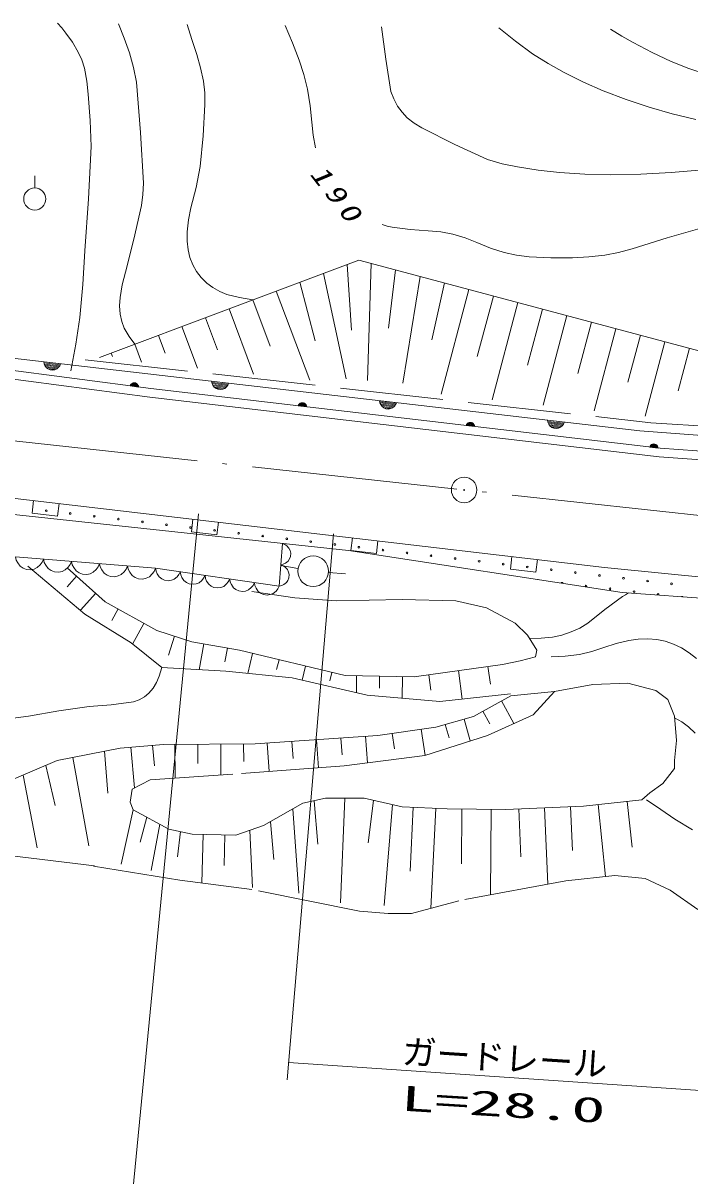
# Model space of a CAD drawing. Units: millimetres, scale not verified. Extents: x 63972 to 703972, y 2520 to 362520.
# Drawn here: x 269367 to 308312, y 229007 to 296322 of the extents above; entities that cross this region are included whole.
import ezdxf
from ezdxf.enums import TextEntityAlignment as Align

# ---------------------------------------------------------------- set-up
doc = ezdxf.new("R2010")
doc.units = ezdxf.units.MM
doc.header["$LTSCALE"] = 1000
for name, pattern in [('DASHED', [7.5, 6, -1.5]), ('DASHED_SPACED', [12, 6, -6]), ('LONG_DASHED_DOTTED', [15.25, 12, -1.5, 0.25, -1.5])]:
    doc.linetypes.add(name, pattern=pattern)
for name, color, linetype, lineweight in [('S-BGD', 7, 'Continuous', 13), ('S-BGD-HTXT', 6, 'Continuous', 13), ('S-BMK', 2, 'LONG_DASHED_DOTTED', 13)]:
    doc.layers.add(name, color=color, linetype=linetype, lineweight=lineweight)
doc.styles.add('ＭＳ ゴシック', font='')
doc.styles.get('ＭＳ ゴシック').set_extended_font_data('MS Gothic')

# ---------------------------------------------------------------- blocks, each defined once
blk = doc.blocks.new('BUHIN12')
at = {"color": 7, "linetype": 'Continuous', "lineweight": 13}
blk.add_lwpolyline([(-818, 67), (-772, -126), (-687, -294), (-542, -487), (-370, -600), (-183, -677), (71, -697), (268, -652), (456, -568), (630, -402), (737, -250), (818, -67)], dxfattribs=at)
blk = doc.blocks.new('BUHIN13')
at = {"color": 7, "linetype": 'Continuous', "lineweight": 13}
blk.add_lwpolyline([(-722, 105), (-692, -69), (-626, -222), (-508, -402), (-362, -511), (-200, -590), (24, -623), (201, -594), (373, -530), (537, -392), (640, -263), (722, -105)], dxfattribs=at)
blk = doc.blocks.new('BUHIN14')
at = {"color": 7, "linetype": 'Continuous', "lineweight": 13}
blk.add_lwpolyline([(-46, -625), (101, -588), (228, -522), (375, -411), (460, -279), (517, -136), (532, 58), (496, 208), (431, 351), (303, 483), (186, 564), (46, 625)], dxfattribs=at)
blk = doc.blocks.new('BUHIN68')
at = {"color": 7, "linetype": 'Continuous', "lineweight": 13}
for p, q in [((465, -117), (-479, -7)), ((-461, -72), (433, -176)), ((388, -234), (-429, -139)), ((-391, -206), (331, -290)), ((264, -345), (-336, -276)), ((-227, -351), (143, -394))]:
    blk.add_line(p, q, dxfattribs=at)
blk.add_lwpolyline([(497, -58), (444, -167), (375, -257), (266, -355), (150, -402), (29, -426), (-125, -408), (-238, -357), (-340, -285), (-424, -165), (-473, -61), (-497, 58)], close=True, dxfattribs=at)
blk = doc.blocks.new('BUHIN74')
at = {"color": 7, "linetype": 'Continuous', "lineweight": 13}
for p, q in [((-232, 59), (240, 3)), ((231, 36), (-216, 88)), ((-194, 117), (215, 69)), ((196, 103), (-165, 145)), ((-132, 173), (168, 138)), ((114, 175), (-71, 197))]:
    blk.add_line(p, q, dxfattribs=at)
blk.add_lwpolyline([(-248, 29), (-222, 84), (-188, 129), (-133, 178), (-75, 201), (-14, 213), (63, 204), (119, 179), (170, 142), (212, 82), (236, 30), (248, -29)], close=True, dxfattribs=at)
blk = doc.blocks.new('BUHIN116')
at = {"color": 7, "linetype": 'Continuous', "lineweight": 13}
blk.add_lwpolyline([(-745, 87), (-832, -658), (658, -832), (745, -87)], dxfattribs=at)
blk = doc.blocks.new('BUHIN122')
at = {"color": 7, "linetype": 'Continuous', "lineweight": 13}
blk.add_circle((0, 0), 896, dxfattribs=at)
blk = doc.blocks.new('BUHIN123')
at = {"color": 7, "linetype": 'Continuous', "lineweight": 13}
blk.add_line((0, 305), (0, 1000), dxfattribs=at)
blk.add_circle((0, -350), 645, dxfattribs=at)
blk = doc.blocks.new('BUHIN125')
at = {"color": 2, "linetype": 'Continuous', "lineweight": 13}
for radius in [746, 22.5]:
    blk.add_circle((0, 0), radius, dxfattribs=at)

msp = doc.modelspace()

# ---------------------------------------------------------------- linework, layer by layer
at = {"layer": 'S-BGD'}
for p, q in [((273830, 276794), (288973, 282479)), ((288285, 282221), (288544, 278397)), ((288973, 282479), (311854, 276381)), ((289688, 282289), (289474, 275451)), ((286908, 281704), (288234, 275554)), ((291118, 281908), (290714, 278500)), ((292548, 281527), (291541, 275296)), ((285531, 281187), (286425, 277776)), ((293978, 281145), (293247, 277828)), ((295408, 280764), (293778, 274647)), ((282778, 280154), (283793, 277450)), ((284155, 280671), (286106, 275472)), ((296838, 280383), (295895, 276845)), ((281402, 279637), (282833, 275824)), ((298268, 280002), (296756, 274327)), ((299698, 279621), (298826, 276348)), ((280025, 279120), (280728, 277248)), ((301128, 279240), (299734, 274006)), ((302559, 278858), (301757, 275851)), ((277272, 278086), (277662, 277046)), ((278648, 278603), (279560, 276176)), ((303989, 278477), (302712, 273686)), ((305419, 278096), (304688, 275354)), ((275895, 277570), (276286, 276528)), ((306849, 277715), (305690, 273366)), ((266166, 277053), (305392, 272505)), ((274518, 277053), (274597, 276844)), ((308279, 277334), (307619, 274857)), ((266128, 276386), (276835, 274976)), ((276773, 274480), (266070, 275890)), ((275634, 275166), (276105, 275104)), ((276097, 275136), (275650, 275195)), ((275673, 275224), (276081, 275170)), ((276063, 275204), (275702, 275251)), ((275736, 275278), (276036, 275239)), ((275982, 275278), (275797, 275302)), ((276835, 274976), (306569, 271497)), ((306523, 270999), (276773, 274480)), ((305392, 272505), (318931, 271523)), ((306569, 271497), (321915, 270414)), ((324474, 269733), (306523, 270999)), ((266067, 268899), (303314, 264541)), ((288370, 265519), (266963, 267830)), ((284326, 263437), (284511, 265935)), ((304361, 263075), (288370, 265519)), ((268925, 265159), (277104, 264489)), ((285423, 264470), (284438, 264640)), ((271938, 264512), (274165, 262536)), ((272495, 264018), (271947, 263401)), ((277104, 264489), (284326, 263437)), ((287207, 264240), (288203, 264155)), ((303314, 264541), (315017, 263377)), ((273608, 263030), (272723, 262032)), ((274165, 262536), (277183, 260847)), ((282719, 263133), (285229, 262756)), ((285229, 262756), (287656, 262589)), ((287656, 262589), (291505, 262672)), ((291505, 262672), (294642, 262589)), ((294642, 262589), (296441, 262170)), ((314905, 262307), (304361, 263075)), ((274920, 262114), (274544, 261442)), ((296441, 262170), (298114, 261292)), ((276429, 261270), (275755, 260065)), ((298114, 261292), (298826, 260581)), ((277183, 260847), (279231, 260201)), ((278207, 260524), (277858, 259419)), ((298826, 260581), (299370, 259702)), ((279231, 260201), (281998, 259698)), ((279923, 260075), (279649, 258566)), ((281306, 259823), (281160, 259020)), ((281998, 259698), (288177, 258225)), ((282770, 259514), (282492, 258345)), ((299286, 259326), (298407, 259075)), ((299370, 259702), (299286, 259326)), ((284315, 259145), (284177, 258568)), ((285860, 258777), (285663, 257949)), ((292201, 258153), (297375, 258871)), ((294788, 258512), (295019, 256852)), ((296513, 258752), (296656, 257720)), ((298407, 259075), (297375, 258871)), ((287405, 258409), (287288, 257920)), ((288177, 258225), (292201, 258153)), ((288848, 258213), (288830, 257222)), ((290189, 258189), (290177, 257485)), ((291531, 258165), (291508, 256902)), ((293064, 258273), (293190, 257361)), ((297856, 257042), (300411, 257287)), ((300411, 257287), (302633, 257694)), ((302633, 257694), (304683, 257778)), ((304683, 257778), (306314, 257359)), ((306314, 257359), (307025, 256816)), ((295675, 255842), (297856, 257042)), ((297310, 256742), (298037, 255421)), ((307025, 256816), (307402, 255853)), ((293466, 255215), (295675, 255842)), ((296220, 256142), (296627, 255403)), ((307402, 255853), (307527, 254431)), ((290085, 254724), (293466, 255215)), ((294018, 255372), (294243, 254581)), ((295122, 255685), (295486, 254404)), ((282915, 254234), (290085, 254724)), ((286500, 254479), (286612, 252838)), ((287934, 254577), (288001, 253599)), ((289368, 254675), (289474, 253125)), ((290930, 254847), (291062, 253942)), ((292621, 255092), (292844, 253556)), ((271364, 253263), (275030, 253988)), ((274114, 253807), (274323, 251361)), ((275030, 253988), (277571, 254206)), ((275665, 254043), (275870, 251659)), ((276936, 254152), (277038, 252954)), ((277571, 254206), (282915, 254234)), ((278239, 254210), (278249, 252232)), ((279575, 254216), (279580, 253080)), ((280911, 254223), (280920, 252413)), ((282247, 254230), (282252, 253197)), ((283632, 254283), (283745, 252622)), ((285066, 254381), (285134, 253390)), ((307527, 254431), (307402, 253260)), ((268705, 252135), (271364, 253263)), ((272281, 253444), (273213, 248288)), ((307402, 253260), (307402, 252799)), ((270699, 252981), (271250, 250635)), ((307402, 252799), (306732, 251921)), ((269370, 252417), (270183, 248159)), ((306732, 251921), (305979, 251377)), ((305979, 251377), (305511, 250959)), ((283417, 249460), (285698, 250763)), ((285127, 250437), (285463, 245513)), ((285698, 250763), (287034, 251056)), ((286366, 250910), (286573, 248373)), ((287034, 251056), (289282, 251056)), ((288158, 251056), (287896, 244958)), ((289282, 251056), (291498, 250568)), ((289836, 250934), (289518, 248458)), ((290944, 250690), (290457, 244788)), ((291498, 250568), (294138, 250437)), ((292158, 250535), (291974, 246810)), ((293478, 250470), (293190, 244637)), ((294138, 250437), (297559, 250405)), ((294993, 250429), (294963, 247233)), ((297559, 250405), (302089, 250600)), ((298314, 250437), (298435, 247635)), ((299824, 250502), (300017, 246045)), ((301334, 250568), (301445, 248001)), ((302089, 250600), (305511, 250959)), ((302944, 250690), (303383, 246499)), ((304655, 250869), (304934, 248205)), ((275788, 250389), (275091, 247220)), ((275788, 250389), (277877, 249264)), ((276601, 249951), (276201, 248501)), ((296704, 250413), (296656, 245421)), ((277355, 249545), (276841, 246836)), ((277877, 249264), (279245, 248971)), ((278561, 249117), (278378, 247647)), ((281787, 248906), (283417, 249460)), ((282602, 249183), (282774, 245855)), ((283811, 249685), (284012, 247477)), ((279245, 248971), (281787, 248906)), ((279881, 248955), (279808, 246106)), ((281152, 248922), (281106, 247133)), ((305698, 246367), (307151, 245688)), ((307151, 245688), (308782, 244558))]:
    msp.add_line(p, q, dxfattribs=at)
at = {"layer": 'S-BGD', "linetype": 'DASHED'}
for p, q in [((273003, 276665), (306032, 272989)), ((306032, 272989), (324316, 271799))]:
    msp.add_line(p, q, dxfattribs=at)
at = {"layer": 'S-BGD', "linetype": 'DASHED_SPACED'}
for p, q in [((272980, 261817), (269638, 264620)), ((275674, 260129), (272980, 261817)), ((277471, 258692), (275674, 260129)), ((281207, 258476), (277471, 258692)), ((285088, 258081), (281207, 258476)), ((289471, 257075), (285088, 258081)), ((297842, 257147), (293710, 256716)), ((300411, 257287), (299157, 255924)), ((293710, 256716), (289471, 257075)), ((299157, 255924), (296485, 254724)), ((296485, 254724), (292831, 253552)), ((292831, 253552), (288114, 252952)), ((281625, 252461), (276799, 252134)), ((288114, 252952), (281625, 252461)), ((276799, 252134), (275734, 251589)), ((275734, 251589), (275624, 250825)), ((275624, 250825), (275788, 250389)), ((273549, 247117), (267360, 247854)), ((278524, 246273), (273488, 247092)), ((303916, 246558), (301061, 246239)), ((305698, 246367), (303916, 246558)), ((282724, 245727), (278524, 246273)), ((289007, 244463), (282724, 245727)), ((301061, 246239), (294812, 245078)), ((294812, 245078), (292046, 244327)), ((290680, 244327), (289007, 244463)), ((292046, 244327), (290680, 244327))]:
    msp.add_line(p, q, dxfattribs=at)
at = {"layer": 'S-BGD'}
for points in [[(272160, 276017), (272452, 277566), (272683, 279124), (272860, 281062), (272977, 283017), (273187, 286056), (273337, 289105), (273288, 290629), (273177, 292174), (273094, 292936), (272951, 293682), (272800, 294165), (272592, 294628), (272253, 295197), (271860, 295740), (271623, 296034), (271378, 296322)], [(275895, 277570), (275562, 278024), (275279, 278515), (275134, 278906), (275045, 279327), (275008, 279809), (275032, 280298), (275158, 281035), (275345, 281771), (275844, 283706), (276288, 285665), (276370, 286317), (276393, 286982), (276226, 289931), (275999, 292864), (275820, 293727), (275580, 294583), (275280, 295439), (274939, 296282)], [(282778, 280154), (282014, 280288), (281276, 280478), (280852, 280645), (280444, 280872), (280092, 281140), (279769, 281464), (279498, 281821), (279280, 282209), (279116, 282632), (279010, 283072), (278952, 283595), (278953, 284130), (279033, 284834), (279173, 285531), (279470, 286729), (279710, 287943), (279877, 289741), (279986, 291568), (279976, 292257), (279905, 292938), (279737, 293715), (279508, 294483), (279228, 295361), (278956, 296237)], [(286455, 289040), (286312, 289772), (286226, 290526), (286135, 291496), (285984, 292454), (285768, 293316), (285494, 294161), (285104, 295176), (284672, 296173)], [(290308, 296110), (290547, 294217), (290846, 292334), (291012, 291897), (291240, 291473), (291497, 291115), (291804, 290792), (292208, 290476), (292660, 290202), (294583, 289238), (296486, 288350), (297350, 288107), (298240, 287919), (299455, 287731), (300689, 287602), (302177, 287505), (303675, 287468), (305442, 287507), (307215, 287606), (309311, 287772)], [(297145, 296034), (298117, 295255), (299124, 294525), (300025, 293954), (300967, 293428), (302090, 292876), (303250, 292373), (304579, 291863), (305926, 291410), (307280, 291018), (308649, 290684)], [(309285, 293315), (308244, 293669), (307215, 294084), (306100, 294604), (305003, 295181), (304337, 295561), (303671, 295962)], [(309028, 284372), (306976, 283785), (304934, 283139), (304144, 282925), (303333, 282768), (302404, 282663), (301454, 282616), (300186, 282618), (298917, 282680), (298192, 282771), (297472, 282922), (296667, 283187), (295869, 283512), (295178, 283779), (294471, 283987), (293755, 284123), (293025, 284200), (291975, 284269), (290926, 284399), (290635, 284468), (290348, 284555)], [(298942, 260393), (299619, 260404), (300290, 260474), (300835, 260591), (301380, 260769), (301875, 260992), (302349, 261273), (303341, 262077), (304368, 262830), (304546, 262940), (304725, 263048)], [(300199, 259312), (301031, 259348), (301861, 259445), (302581, 259624), (303290, 259862), (304004, 260097), (304734, 260275), (305290, 260352), (305861, 260369), (306370, 260325), (306871, 260222), (307347, 260063), (307810, 259845), (308268, 259556), (308698, 259212)], [(267726, 255590), (269695, 255850), (271465, 256161), (273231, 256410), (274513, 256522), (275814, 256697), (276141, 256808), (276451, 256977), (276719, 257201), (276956, 257479), (277166, 257827), (277320, 258196), (277399, 258443), (277471, 258692)], [(307410, 255763), (307835, 255525), (308224, 255238), (308610, 254865)], [(308456, 249211), (307439, 249843), (306607, 250397), (305774, 250968)]]:
    msp.add_lwpolyline(points, dxfattribs=at)
msp.add_lwpolyline([(275617, 275136), (275645, 275191), (275680, 275235), (275735, 275284), (275794, 275306), (275854, 275317), (275931, 275307), (275987, 275281), (276038, 275244), (276079, 275183), (276102, 275131), (276113, 275071)], close=True, dxfattribs=at)
for centre in [(270719, 267851), (272124, 267687), (273529, 267522), (274933, 267358), (276338, 267194), (277743, 267029), (279147, 266865), (280552, 266701), (281956, 266536), (283361, 266372), (284766, 266208), (286170, 266043), (287575, 265879), (288980, 265715), (290384, 265550), (291789, 265386), (293194, 265222), (294598, 265057), (296003, 264893), (297407, 264729), (298812, 264564), (300217, 264400), (301621, 264236), (303026, 264071), (304431, 263907), (302241, 263451), (303646, 263287), (305835, 263743), (307240, 263578), (305051, 263122)]:
    msp.add_circle(centre, 49.8, dxfattribs=at)
for centre, start, end in [((299432, 263780), 64.43818, 98.18227), ((300837, 263615), 348.81815, 173.8023), ((306455, 262958), 309.52797, 222.13907), ((307860, 262794), 27.17163, 144.49541)]:
    msp.add_arc(centre, 49.8, start, end, dxfattribs=at)
at = {"layer": 'S-BGD-HTXT'}
for p, q in [((279616, 267673), (274793, 218014)), ((287504, 266505), (284789, 234621)), ((284874, 235627), (313234, 233703))]:
    msp.add_line(p, q, dxfattribs=at)
at = {"layer": 'S-BMK'}
msp.add_line((222118, 276999), (311975, 267234), dxfattribs=at)

# ---------------------------------------------------------------- block references
at = {"layer": 'S-BGD'}
for name, p in [('BUHIN123', (270054, 286401)), ('BUHIN68', (271069, 276484)), ('BUHIN68', (280876, 275347)), ('BUHIN74', (285681, 273941)), ('BUHIN68', (290682, 274210)), ('BUHIN74', (295486, 272794)), ('BUHIN68', (300489, 273073)), ('BUHIN74', (306208, 271539)), ('BUHIN116', (270723, 268354)), ('BUHIN116', (280034, 267265)), ('BUHIN14', (284465, 265311)), ('BUHIN116', (289346, 266175)), ('BUHIN12', (269743, 265092)), ('BUHIN12', (271378, 264958)), ('BUHIN12', (273014, 264824)), ('BUHIN12', (274650, 264690)), ('BUHIN12', (276286, 264556)), ('BUHIN14', (284372, 264062)), ('BUHIN122', (286310, 264317)), ('BUHIN116', (298658, 265086)), ('BUHIN13', (277826, 264384)), ('BUHIN13', (279271, 264174)), ('BUHIN13', (280715, 263963)), ('BUHIN13', (282159, 263753)), ('BUHIN13', (283604, 263542))]:
    msp.add_blockref(name, p, dxfattribs=at)
at = {"layer": 'S-BMK'}
msp.add_blockref('BUHIN125', (295124, 269060), dxfattribs=at)

# ---------------------------------------------------------------- texts
at = {"layer": 'S-BGD', "insert": (286051, 287504), "char_height": 1100, "attachment_point": 7, "rotation": 307.7, "style": 'ＭＳ ゴシック'}
msp.add_mtext('\\T1.33;\\W1.35;\\Q15;190', dxfattribs=at)
at = {"layer": 'S-BGD-HTXT', "style": 'ＭＳ ゴシック'}
msp.add_text('ガードレール', height=1466, rotation=356.3, dxfattribs=at).set_placement((291438, 235118), align=Align.BOTTOM_LEFT)
at = {"layer": 'S-BGD-HTXT', "style": 'ＭＳ ゴシック', "width": 2}
msp.add_text('L=28.0', height=1466, rotation=356.5, dxfattribs=at).set_placement((291362, 232386), align=Align.BOTTOM_LEFT)

doc.saveas('drawing.dxf')
